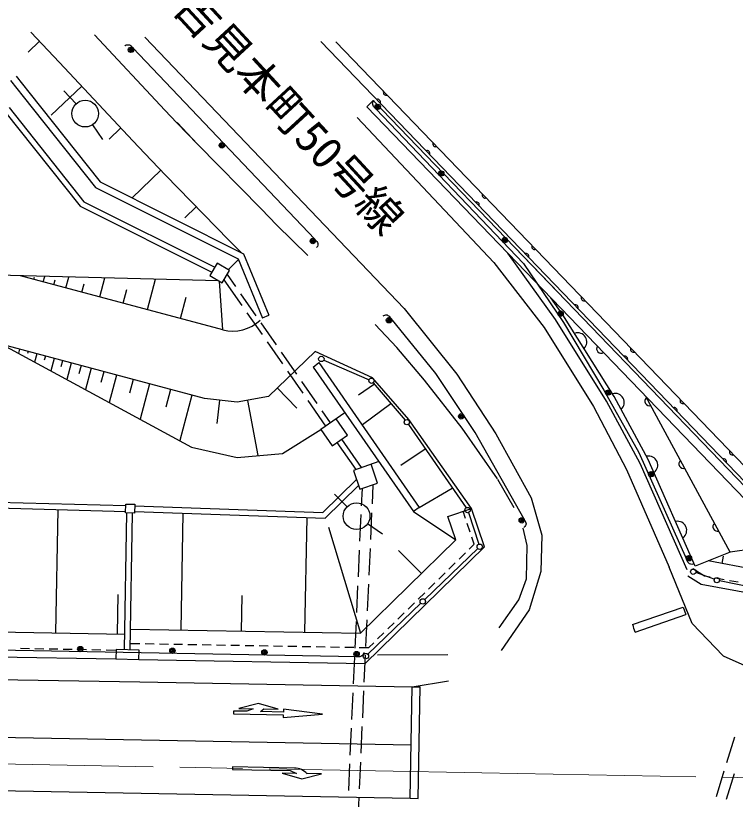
# Model space of a CAD drawing. Units: millimetres at full size, sheet at 1:1000; details may follow other scales. Extents: x 40000 to 680000, y 20000 to 380000.
# Drawn here: x 305654 to 346023, y 276712 to 320667 of the extents above; entities that cross this region are included whole.
import ezdxf
from ezdxf.enums import TextEntityAlignment as Align

# ---------------------------------------------------------------- set-up
doc = ezdxf.new("R2010")
doc.units = ezdxf.units.MM
doc.header["$LTSCALE"] = 1000
doc.linetypes.add('CHAIN', pattern=[18.5, 12, -1.5, 3.5, -1.5])
for name, color, linetype, lineweight in [('M-BGD', 7, 'Continuous', 25), ('M-BMK', 2, 'CHAIN', 13), ('M-STR-STRC', 7, 'Continuous', 25)]:
    doc.layers.add(name, color=color, linetype=linetype, lineweight=lineweight)
doc.layers.add('M-BMK-HTXT', color=7, linetype='Continuous')
doc.styles.add('ＭＳ ゴシック', font='')
doc.styles.get('ＭＳ ゴシック').set_extended_font_data('MS Gothic')

msp = doc.modelspace()

# ---------------------------------------------------------------- linework, layer by layer
at = {"layer": 'M-BGD'}
for p, q in [((306510, 319746), (308105, 318044)), ((314029, 315364), (310083, 319589)), ((306350, 318617), (306985, 319239)), ((322767, 319221), (349245, 291709)), ((323621, 319199), (349263, 292556)), ((311774, 318973), (311803, 319000)), ((311803, 319000), (311860, 319027)), ((311860, 319027), (311917, 319040)), ((311917, 319040), (311987, 319038)), ((311987, 319038), (312044, 319023)), ((312044, 319023), (312106, 318986)), ((312106, 318986), (312161, 318928)), ((312230, 318855), (312161, 318928)), ((322431, 308127), (312230, 318855)), ((308105, 318044), (312233, 313643)), ((305365, 317026), (306072, 316135)), ((305683, 317268), (306385, 316384)), ((307653, 315079), (309357, 316709)), ((306075, 316140), (310130, 311027)), ((306385, 316384), (310385, 311341)), ((309041, 315722), (308360, 316454)), ((325346, 315561), (325706, 315908)), ((325676, 315736), (325685, 315785)), ((325682, 315686), (325676, 315736)), ((325702, 315622), (325682, 315686)), ((325685, 315785), (325707, 315849)), ((325729, 315579), (325702, 315622)), ((325706, 315908), (336117, 305107)), ((325707, 315849), (325737, 315890)), ((325737, 315890), (325758, 315911)), ((305037, 315315), (309275, 309973)), ((305288, 315514), (309481, 310227)), ((314702, 314665), (314029, 315364)), ((325346, 315561), (333263, 307351)), ((325785, 315521), (325729, 315579)), ((325785, 315521), (325854, 315449)), ((325854, 315449), (334140, 306763)), ((309969, 314550), (310525, 313718)), ((310900, 313742), (311535, 314364)), ((315851, 313459), (314702, 314665)), ((315854, 313462), (314706, 314669)), ((312233, 313643), (312896, 312937)), ((319419, 309836), (315851, 313459)), ((312896, 312937), (314050, 311724)), ((312174, 310436), (313825, 312027)), ((314050, 311724), (317605, 308081)), ((310385, 311341), (318443, 307315)), ((310127, 311023), (318130, 307024)), ((309275, 309973), (316661, 306282)), ((309481, 310227), (316824, 306559)), ((315149, 309325), (315784, 309947)), ((320306, 308914), (319419, 309836)), ((322043, 307220), (320306, 308914)), ((322499, 308054), (322431, 308127)), ((317605, 308081), (318299, 307386)), ((322499, 308054), (322555, 307996)), ((322547, 307685), (322525, 307664)), ((322576, 307727), (322547, 307685)), ((322555, 307996), (322582, 307953)), ((322599, 307790), (322576, 307727)), ((322582, 307953), (322601, 307889)), ((322607, 307839), (322599, 307790)), ((322601, 307889), (322607, 307839)), ((318443, 307315), (319863, 303861)), ((335940, 303616), (333263, 307351)), ((333279, 307331), (348966, 291028)), ((333640, 307678), (349183, 291523)), ((317570, 306414), (318148, 306997)), ((318130, 307024), (319493, 303709)), ((316953, 306777), (316547, 306087)), ((317642, 306371), (316953, 306777)), ((317236, 305682), (317642, 306371)), ((334140, 306763), (336382, 303454)), ((317031, 305802), (298768, 306250)), ((317278, 303053), (305932, 306074)), ((306680, 305875), (306714, 306004)), ((307206, 305735), (307288, 306041)), ((308466, 305400), (308628, 306008)), ((310373, 304892), (310657, 305959)), ((316547, 306087), (317236, 305682)), ((317515, 306156), (317983, 305482)), ((307801, 305577), (307875, 305853)), ((309367, 305160), (309492, 305628)), ((313047, 304180), (313502, 305889)), ((317278, 303053), (317086, 305770)), ((317337, 305852), (318333, 304418)), ((311684, 304543), (311888, 305311)), ((318268, 305072), (319124, 303840)), ((314908, 303684), (315225, 304874)), ((336356, 303895), (335672, 304848)), ((318618, 304007), (319473, 302775)), ((319493, 303710), (319863, 303862)), ((326266, 303829), (326297, 303854)), ((326297, 303854), (326356, 303877)), ((326356, 303877), (326413, 303885)), ((326413, 303885), (326484, 303878)), ((326484, 303878), (326539, 303858)), ((326539, 303858), (326598, 303817)), ((326598, 303817), (326649, 303755)), ((326712, 303677), (326649, 303755)), ((339233, 299298), (336356, 303895)), ((319409, 303429), (320264, 302197)), ((327035, 302047), (325821, 303348)), ((329226, 300601), (326712, 303677)), ((338801, 299046), (335940, 303616)), ((336382, 303454), (338656, 299668)), ((319758, 302364), (320614, 301132)), ((328587, 300218), (327035, 302047)), ((305872, 301959), (305810, 301728)), ((306355, 301830), (306324, 301715)), ((306838, 301701), (306715, 301238)), ((307322, 301572), (307260, 301341)), ((320549, 301786), (321405, 300554)), ((325662, 300348), (322446, 301838)), ((307805, 301443), (307619, 300748)), ((308288, 301314), (308195, 300967)), ((308771, 301185), (308523, 300258)), ((322345, 300953), (322654, 301210)), ((322654, 301210), (328297, 293082)), ((322938, 301352), (325479, 300249)), ((309327, 301037), (309203, 300573)), ((309883, 300888), (309564, 299695)), ((310599, 300697), (310440, 300100)), ((320899, 300722), (321755, 299489)), ((322345, 300953), (327969, 292854)), ((311315, 300506), (310905, 298969)), ((312237, 300259), (312032, 299491)), ((327707, 298019), (325662, 300348)), ((330694, 297525), (328587, 300218)), ((330695, 297527), (328589, 300220)), ((331431, 297289), (329226, 300601)), ((313159, 300013), (312631, 298034)), ((320332, 299789), (321429, 298657)), ((321690, 300143), (322546, 298911)), ((325780, 299998), (324880, 299375)), ((325714, 300075), (327499, 297981)), ((314347, 299696), (314083, 298706)), ((315535, 299379), (314854, 296830)), ((338656, 299668), (340602, 296166)), ((317087, 299095), (316941, 297784)), ((318654, 299090), (319231, 295990)), ((322040, 299079), (323036, 297644)), ((325112, 297733), (326699, 298919)), ((340694, 295553), (338801, 299046)), ((341143, 295774), (339233, 299298)), ((345736, 290571), (341001, 299306)), ((322831, 298500), (323298, 297827)), ((324120, 298397), (322772, 297461)), ((324271, 297139), (323632, 298059)), ((331223, 293027), (327707, 298019)), ((327682, 297743), (330917, 293059)), ((322772, 297461), (323411, 296541)), ((323411, 296541), (324271, 297139)), ((332677, 294679), (330694, 297525)), ((334173, 292432), (331431, 297289)), ((323674, 296724), (324727, 295209)), ((323937, 296907), (325041, 295317)), ((327251, 295454), (328634, 296364)), ((340602, 296166), (343285, 290174)), ((326024, 295654), (324599, 295165)), ((325953, 294446), (325590, 295505)), ((343321, 289593), (340694, 295553)), ((343778, 289795), (341143, 295774)), ((324599, 295165), (324962, 294106)), ((322887, 292801), (324773, 294659)), ((332678, 294678), (333602, 293080)), ((323013, 292477), (324888, 294323)), ((324962, 294106), (325953, 294446)), ((325085, 294148), (325041, 293183)), ((325695, 294357), (325646, 293280)), ((328297, 293082), (330148, 294172)), ((292069, 293707), (311831, 293184)), ((324249, 293126), (323542, 293834)), ((292063, 293387), (311825, 292864)), ((311823, 292774), (311832, 293274)), ((311832, 293274), (312332, 293265)), ((312332, 293265), (312323, 292765)), ((308011, 292965), (307884, 286049)), ((308012, 292965), (307884, 286049)), ((311751, 285109), (311886, 292773)), ((312323, 292765), (311823, 292774)), ((312071, 285100), (312206, 292767)), ((312325, 292849), (323013, 292477)), ((312331, 293169), (322887, 292801)), ((315033, 292754), (314912, 286210)), ((325623, 292781), (325555, 291282)), ((328297, 293082), (327969, 292854)), ((327969, 292854), (330342, 291262)), ((329897, 292578), (331223, 293027)), ((330886, 292462), (330749, 292866)), ((331049, 292793), (331636, 291021)), ((331949, 290877), (331223, 293027)), ((321983, 292513), (321865, 286088)), ((325018, 292684), (324950, 291185)), ((330342, 291262), (329897, 292578)), ((334222, 292345), (334173, 292432)), ((334222, 292345), (334262, 292275)), ((323211, 291970), (325001, 286033)), ((325399, 292174), (326226, 291612)), ((331142, 291704), (330982, 292178)), ((334354, 290953), (334123, 291924)), ((334178, 291975), (334152, 291961)), ((334217, 292009), (334178, 291975)), ((334255, 292064), (334217, 292009)), ((334275, 292110), (334255, 292064)), ((334262, 292275), (334278, 292227)), ((334281, 292160), (334275, 292110)), ((334278, 292227), (334281, 292160)), ((331375, 291015), (331238, 291420)), ((325001, 286033), (330342, 291262)), ((331098, 290743), (331375, 291015)), ((348966, 291028), (345736, 290571)), ((324928, 290686), (324860, 289187)), ((325261, 284328), (331949, 290877)), ((325533, 290783), (325465, 289284)), ((327132, 290676), (328414, 289375)), ((334311, 289083), (334354, 290953)), ((345736, 290571), (343778, 289795)), ((330526, 290184), (330883, 290533)), ((343285, 290174), (343326, 290083)), ((345284, 289936), (345362, 290355)), ((329955, 289624), (330312, 289974)), ((343359, 290010), (343326, 290083)), ((343406, 289955), (343359, 290010)), ((343453, 289921), (343406, 289955)), ((343520, 289896), (343453, 289921)), ((343577, 289889), (343520, 289896)), ((343640, 289895), (343577, 289889)), ((343634, 289666), (344290, 289256)), ((343677, 289912), (343640, 289895)), ((347820, 289466), (344501, 290081)), ((329383, 289064), (329740, 289414)), ((343368, 289243), (344105, 288781)), ((344290, 289256), (344614, 289196)), ((325442, 288785), (325374, 287286)), ((328811, 288505), (329169, 288854)), ((333876, 287909), (334311, 289083)), ((344909, 289141), (345401, 289050)), ((345696, 288995), (346188, 288904)), ((324837, 288688), (324769, 287189)), ((344105, 288781), (347461, 288160)), ((311381, 288197), (311340, 285986)), ((318335, 288153), (318298, 286151)), ((318334, 288149), (318298, 286151)), ((328240, 287945), (328597, 288295)), ((332770, 286334), (333876, 287909)), ((327668, 287385), (328025, 287735)), ((327097, 286826), (327454, 287175)), ((324746, 286690), (324678, 285191)), ((325351, 286787), (325283, 285288)), ((326525, 286266), (326882, 286616)), ((291825, 286343), (311766, 285978)), ((312091, 286260), (325001, 286033)), ((325953, 285706), (326311, 286056)), ((312077, 285460), (312620, 285450)), ((312920, 285445), (313420, 285436)), ((313720, 285431), (314220, 285422)), ((314520, 285417), (315020, 285408)), ((315320, 285403), (315820, 285394)), ((316120, 285389), (316620, 285380)), ((316920, 285375), (317420, 285366)), ((317720, 285361), (318219, 285352)), ((318519, 285347), (319019, 285338)), ((319319, 285333), (319819, 285324)), ((320119, 285318), (320619, 285310)), ((320919, 285304), (321419, 285296)), ((321719, 285290), (322219, 285282)), ((322519, 285276), (323019, 285268)), ((325462, 285225), (325739, 285496)), ((292260, 284934), (311276, 284587)), ((305926, 285185), (306426, 285175)), ((306726, 285170), (307226, 285161)), ((307526, 285155), (308026, 285146)), ((308326, 285141), (308826, 285132)), ((309126, 285126), (309626, 285117)), ((309926, 285111), (310426, 285102)), ((310726, 285097), (311285, 285087)), ((311291, 285122), (311276, 284587)), ((312577, 285086), (311291, 285122)), ((312562, 284551), (312577, 285086)), ((323319, 285262), (323819, 285254)), ((324119, 285248), (324618, 285240)), ((324918, 285234), (325462, 285225)), ((325943, 284815), (329893, 284836)), ((311276, 284587), (312562, 284551)), ((312562, 284551), (325261, 284328)), ((324655, 284692), (324587, 283194)), ((325260, 284789), (325192, 283290)), ((324565, 282694), (324497, 281196)), ((325170, 282791), (325102, 281292)), ((324474, 280696), (324406, 279198)), ((325079, 280793), (325011, 279294)), ((345975, 280199), (345533, 278766)), ((324383, 278698), (324315, 277200)), ((324988, 278795), (324920, 277297)), ((345385, 278288), (344943, 276855)), ((345530, 276724), (345973, 278158)), ((324898, 276797), (324830, 275299))]:
    msp.add_line(p, q, dxfattribs=at)
msp.add_lwpolyline([(322446, 301838), (319837, 299310), (318084, 298984), (316249, 299188), (304906, 302217), (315524, 296467), (318076, 295887), (320629, 296115), (322772, 297461)], dxfattribs=at)
for centre, radius in [((312122, 318752), 150), ((312122, 318752), 90), ((312122, 318752), 30), ((309553, 315173), 750), ((325962, 315553), 150), ((325962, 315553), 90), ((325962, 315553), 30), ((317222, 313388), 150), ((317222, 313388), 90), ((317222, 313388), 30), ((329527, 311815), 150), ((329527, 311815), 90), ((329527, 311815), 30), ((322322, 308023), 150), ((333092, 308078), 150), ((333092, 308078), 90), ((322322, 308023), 90), ((322322, 308023), 30), ((333092, 308078), 30), ((326596, 303582), 150), ((336222, 303958), 150), ((336222, 303958), 90), ((336222, 303958), 30), ((326596, 303582), 90), ((326596, 303582), 30), ((322800, 301411), 150), ((325616, 300189), 150), ((338905, 299530), 150), ((338905, 299530), 90), ((338905, 299530), 30), ((327597, 297866), 150), ((330648, 298194), 150), ((330648, 298194), 90), ((330648, 298194), 30), ((341311, 294950), 150), ((341311, 294950), 90), ((341311, 294950), 30), ((324779, 292595), 750), ((331002, 292936), 150), ((334043, 292358), 150), ((334043, 292358), 90), ((334043, 292358), 30), ((343422, 290236), 150), ((343422, 290236), 90), ((343422, 290236), 30)]:
    msp.add_circle(centre, radius, dxfattribs=at)
for centre, radius, start, end in [((326439, 316361), 162, 156.5227, 291.283), ((325954, 315819), 162, 336.5227, 111.283), ((329213, 313479), 162, 156.5227, 291.283), ((328728, 312937), 162, 336.5227, 111.283), ((331987, 310596), 162, 156.5227, 291.283), ((331502, 310055), 162, 336.5227, 111.283), ((334761, 307714), 162, 156.5227, 291.283), ((334275, 307173), 162, 336.5227, 111.283), ((337534, 304832), 162, 156.5227, 291.283), ((337049, 304291), 162, 336.5227, 111.283), ((317845, 305185), 2206, 255.0903, 313.9179), ((337180, 302366), 512, 314.7256, 109.3648), ((338498, 301989), 256, 146.5771, 301.2164), ((340308, 301950), 162, 156.5227, 291.283), ((339823, 301409), 162, 336.5227, 111.283), ((339282, 298972), 512, 311.133, 105.7722), ((341208, 299041), 256, 131.1432, 285.7824), ((343082, 299068), 162, 156.5227, 291.283), ((342597, 298527), 162, 336.5227, 111.283), ((341162, 295452), 512, 306.59, 101.2293), ((345856, 296186), 162, 156.5227, 291.283), ((343115, 295525), 256, 131.1432, 285.7824), ((345370, 295645), 162, 336.5227, 111.283), ((342783, 291796), 512, 306.59, 101.2293), ((345021, 292008), 256, 131.1432, 285.7824)]:
    msp.add_arc(centre, radius, start, end, dxfattribs=at)
at = {"layer": 'M-BMK'}
for p, q in [((208888, 280468), (331807, 278201)), ((331807, 278201), (358710, 277707))]:
    msp.add_line(p, q, dxfattribs=at)
at = {"layer": 'M-STR-STRC'}
for p, q in [((312899, 319466), (327449, 304233)), ((324805, 314949), (332470, 306822)), ((332470, 306822), (335295, 303176)), ((327449, 304233), (330393, 300560)), ((335295, 303176), (338068, 298741)), ((330393, 300560), (332581, 297219)), ((338068, 298741), (339925, 295203)), ((332581, 297219), (334574, 293616)), ((339925, 295203), (342308, 289737)), ((334574, 293616), (335162, 291523)), ((335162, 291523), (335113, 289490)), ((331575, 290774), (328599, 287915)), ((343604, 286571), (342308, 289737)), ((335113, 289490), (334452, 287342)), ((344843, 289056), (343804, 289426)), ((347766, 288420), (345131, 288975)), ((328383, 287707), (325408, 284847)), ((340264, 286517), (343099, 287498)), ((343099, 287498), (343246, 287073)), ((334452, 287342), (332895, 285066)), ((340411, 286092), (343246, 287073)), ((343604, 286571), (345344, 284767)), ((324773, 284709), (257623, 285932)), ((325156, 284852), (325125, 284803)), ((325177, 284912), (325156, 284852)), ((325178, 284952), (325177, 284912)), ((324873, 284707), (324773, 284709)), ((324953, 284706), (324873, 284707)), ((325023, 284725), (324953, 284706)), ((325074, 284754), (325023, 284725)), ((325125, 284803), (325074, 284754)), ((345344, 284767), (349227, 283024)), ((312613, 283279), (296428, 283571)), ((327895, 283009), (312613, 283279)), ((329941, 283334), (327895, 283009)), ((327780, 276775), (327896, 283024)), ((327896, 283024), (328346, 283015)), ((328230, 276766), (328346, 283015)), ((319277, 282086), (318172, 281806)), ((318172, 281806), (318972, 281791)), ((318972, 281791), (318612, 281648)), ((320371, 281765), (319277, 282086)), ((319382, 281634), (319572, 281780)), ((319572, 281780), (320371, 281765)), ((320671, 281760), (320669, 281610)), ((322867, 281494), (320671, 281760)), ((317869, 281662), (317866, 281512)), ((317866, 281512), (320666, 281460)), ((318612, 281648), (317869, 281662)), ((320669, 281610), (319382, 281634)), ((320663, 281310), (322867, 281494)), ((320666, 281460), (320663, 281310)), ((297841, 280328), (327836, 279774)), ((317811, 278537), (317808, 278387)), ((317808, 278387), (321050, 278321)), ((321296, 278466), (317811, 278537)), ((321050, 278321), (321404, 278164)), ((321404, 278164), (320605, 278180)), ((320605, 278180), (321698, 277858)), ((321698, 277858), (322804, 278135)), ((322804, 278135), (322004, 278152)), ((297786, 277328), (327780, 276775)), ((327780, 276775), (328230, 276766))]:
    msp.add_line(p, q, dxfattribs=at)
for centre, radius in [((331683, 290878), 150), ((343663, 289476), 150), ((344984, 289006), 150), ((328491, 287811), 150), ((309280, 285141), 150), ((309280, 285141), 90), ((309280, 285141), 30), ((314445, 285047), 150), ((314445, 285047), 90), ((314445, 285047), 30), ((319610, 284953), 150), ((319610, 284953), 90), ((319610, 284953), 30), ((324776, 284859), 150), ((324776, 284859), 90), ((324776, 284859), 30), ((325300, 284744), 150)]:
    msp.add_circle(centre, radius, dxfattribs=at)
for centre, radius, start, end in [((283562, 266899), 60000, 18.65035, 19.08035), ((321276, 277466), 1000, 43.2503, 88.8203)]:
    msp.add_arc(centre, radius, start, end, dxfattribs=at)

# ---------------------------------------------------------------- texts
at = {"layer": 'M-BMK-HTXT', "style": 'ＭＳ ゴシック'}
msp.add_text('市道 吉見本町50号線', height=1833, rotation=312.745, dxfattribs=at).set_placement((318879, 317558), align=Align.MIDDLE_CENTER)

doc.saveas('drawing.dxf')
